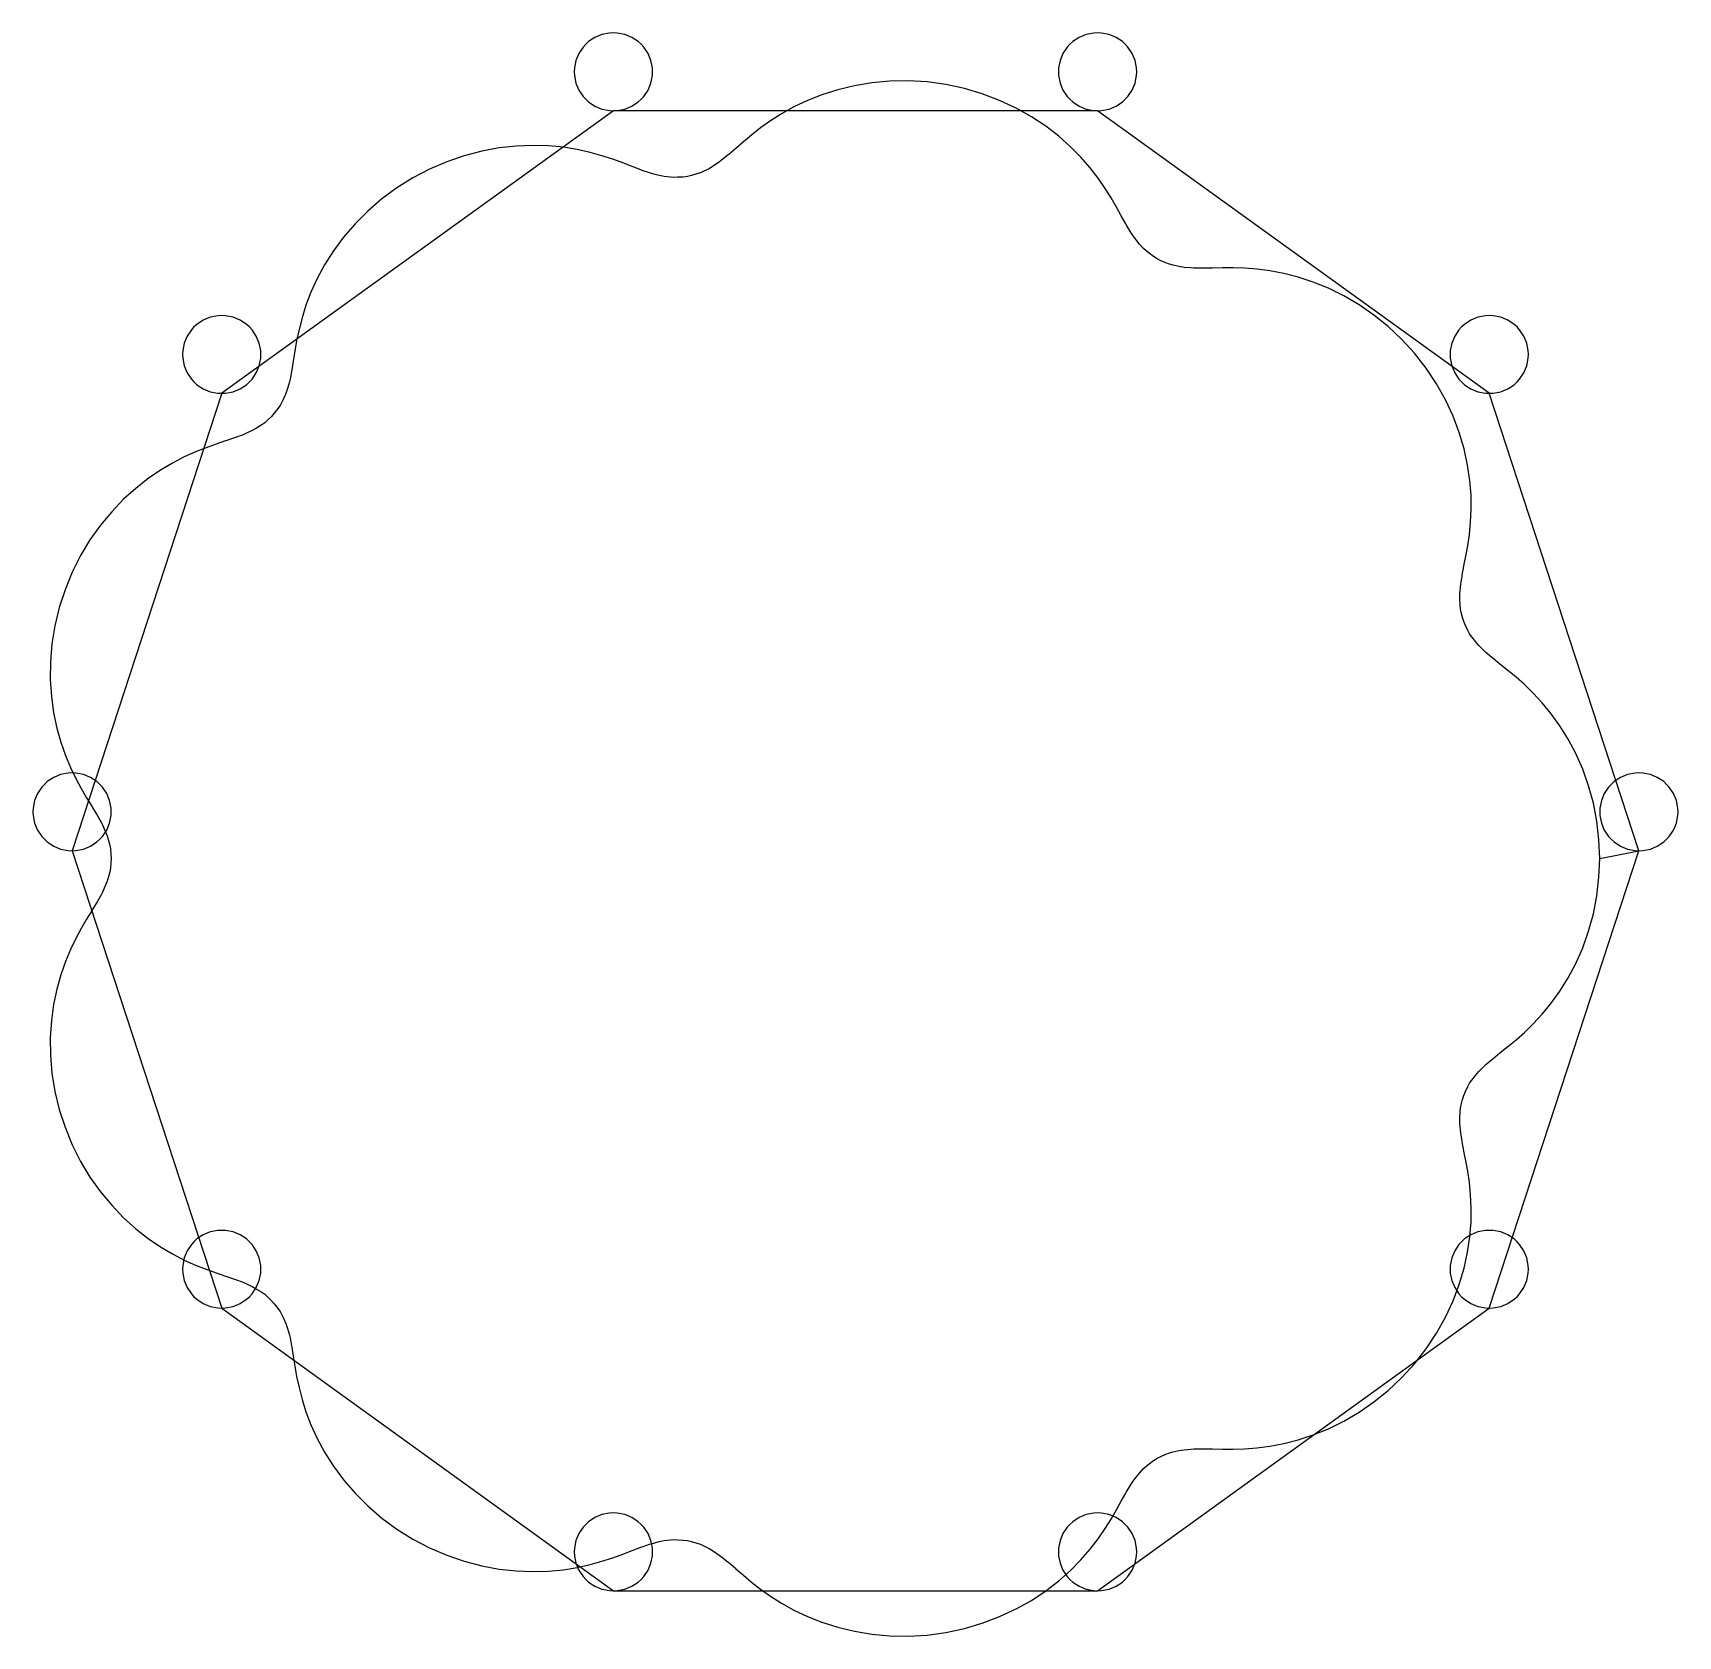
# Model space of a CAD drawing. Header units: millimetres. Extents: x 308 to 1394, y 279 to 1337.
import ezdxf

# ---------------------------------------------------------------- set-up
doc = ezdxf.new("R2010")
doc.units = ezdxf.units.MM

msp = doc.modelspace()

# ---------------------------------------------------------------- linework, layer by layer
for p, q in [((683.8, 1335.6), (679.2, 1333.7)), ((688.8, 1336.6), (683.8, 1335.6)), ((691.3, 1336.7), (688.8, 1336.6)), ((693.9, 1336.6), (691.3, 1336.7)), ((698.9, 1335.6), (693.9, 1336.6)), ((703.5, 1333.7), (698.9, 1335.6)), ((1003.1, 1335.6), (998.5, 1333.7)), ((1008.1, 1336.6), (1003.1, 1335.6)), ((1010.7, 1336.7), (1008.1, 1336.6)), ((1013.2, 1336.6), (1010.7, 1336.7)), ((1018.2, 1335.6), (1013.2, 1336.6)), ((1022.8, 1333.7), (1018.2, 1335.6)), ((671.3, 1327.3), (668.5, 1323.1)), ((673.1, 1329.2), (671.3, 1327.3)), ((674.9, 1330.9), (673.1, 1329.2)), ((679.2, 1333.7), (674.9, 1330.9)), ((707.7, 1330.9), (703.5, 1333.7)), ((709.6, 1329.2), (707.7, 1330.9)), ((711.4, 1327.3), (709.6, 1329.2)), ((714.2, 1323.1), (711.4, 1327.3)), ((990.6, 1327.3), (987.8, 1323.1)), ((992.4, 1329.2), (990.6, 1327.3)), ((994.3, 1330.9), (992.4, 1329.2)), ((998.5, 1333.7), (994.3, 1330.9)), ((1027.1, 1330.9), (1022.8, 1333.7)), ((1028.9, 1329.2), (1027.1, 1330.9)), ((1030.7, 1327.3), (1028.9, 1329.2)), ((1033.5, 1323.1), (1030.7, 1327.3)), ((665.6, 1313.6), (665.5, 1311)), ((666.6, 1318.5), (665.6, 1313.6)), ((668.5, 1323.1), (666.6, 1318.5)), ((716.1, 1318.5), (714.2, 1323.1)), ((717.1, 1313.6), (716.1, 1318.5)), ((717.2, 1311), (717.1, 1313.6)), ((984.9, 1313.6), (984.8, 1311)), ((985.9, 1318.5), (984.9, 1313.6)), ((987.8, 1323.1), (985.9, 1318.5)), ((1035.4, 1318.5), (1033.5, 1323.1)), ((1036.4, 1313.6), (1035.4, 1318.5)), ((1036.5, 1311), (1036.4, 1313.6)), ((665.5, 1311), (665.6, 1308.5)), ((665.6, 1308.5), (666.6, 1303.5)), ((666.6, 1303.5), (668.5, 1298.9)), ((714.2, 1298.9), (716.1, 1303.5)), ((716.1, 1303.5), (717.1, 1308.5)), ((717.1, 1308.5), (717.2, 1311)), ((861.8, 1303.7), (850.3, 1301.8)), ((873.7, 1304.8), (861.8, 1303.7)), ((885.9, 1305), (873.7, 1304.8)), ((898.3, 1304.3), (885.9, 1305)), ((910.6, 1302.6), (898.3, 1304.3)), ((922.8, 1300), (910.6, 1302.6)), ((984.8, 1311), (984.9, 1308.5)), ((984.9, 1308.5), (985.9, 1303.5)), ((985.9, 1303.5), (987.8, 1298.9)), ((1033.5, 1298.9), (1035.4, 1303.5)), ((1035.4, 1303.5), (1036.4, 1308.5)), ((1036.4, 1308.5), (1036.5, 1311)), ((668.5, 1298.9), (671.3, 1294.7)), ((671.3, 1294.7), (673.1, 1292.9)), ((673.1, 1292.9), (674.9, 1291.1)), ((707.7, 1291.1), (709.6, 1292.9)), ((709.6, 1292.9), (711.4, 1294.7)), ((711.4, 1294.7), (714.2, 1298.9)), ((819.3, 1292), (810.4, 1287.8)), ((828.9, 1295.9), (819.3, 1292)), ((839.3, 1299.2), (828.9, 1295.9)), ((850.3, 1301.8), (839.3, 1299.2)), ((934.6, 1296.5), (922.8, 1300)), ((946, 1292.1), (934.6, 1296.5)), ((956.9, 1287.1), (946, 1292.1)), ((987.8, 1298.9), (990.6, 1294.7)), ((990.6, 1294.7), (992.4, 1292.9)), ((992.4, 1292.9), (994.3, 1291.1)), ((1027.1, 1291.1), (1028.9, 1292.9)), ((1028.9, 1292.9), (1030.7, 1294.7)), ((1030.7, 1294.7), (1033.5, 1298.9)), ((691.3, 1285.3), (433, 1098.9)), ((674.9, 1291.1), (679.2, 1288.3)), ((679.2, 1288.3), (683.8, 1286.4)), ((683.8, 1286.4), (688.8, 1285.4)), ((688.8, 1285.4), (691.3, 1285.3)), ((691.3, 1285.3), (693.9, 1285.4)), ((1010.7, 1285.3), (691.3, 1285.3)), ((693.9, 1285.4), (698.9, 1286.4)), ((698.9, 1286.4), (703.5, 1288.3)), ((703.5, 1288.3), (707.7, 1291.1)), ((802.3, 1283.3), (794.9, 1278.6)), ((810.4, 1287.8), (802.3, 1283.3)), ((967, 1281.4), (956.9, 1287.1)), ((976.5, 1275.1), (967, 1281.4)), ((994.3, 1291.1), (998.5, 1288.3)), ((998.5, 1288.3), (1003.1, 1286.4)), ((1003.1, 1286.4), (1008.1, 1285.4)), ((1008.1, 1285.4), (1010.7, 1285.3)), ((1010.7, 1285.3), (1013.2, 1285.4)), ((1269, 1098.9), (1010.7, 1285.3)), ((1013.2, 1285.4), (1018.2, 1286.4)), ((1018.2, 1286.4), (1022.8, 1288.3)), ((1022.8, 1288.3), (1027.1, 1291.1)), ((788.4, 1274), (782.4, 1269.3)), ((794.9, 1278.6), (788.4, 1274)), ((985.1, 1268.5), (976.5, 1275.1)), ((604.6, 1258.7), (593, 1255.6)), ((616, 1260.8), (604.6, 1258.7)), ((627.3, 1262), (616, 1260.8)), ((638.2, 1262.4), (627.3, 1262)), ((648.6, 1262.1), (638.2, 1262.4)), ((658.4, 1261.2), (648.6, 1262.1)), ((667.5, 1259.7), (658.4, 1261.2)), ((676, 1257.8), (667.5, 1259.7)), ((772, 1260.4), (767.5, 1256.5)), ((772.1, 1260.5), (772, 1260.4)), ((777.1, 1264.8), (772.1, 1260.5)), ((782.4, 1269.3), (777.1, 1264.8)), ((992.8, 1261.6), (985.1, 1268.5)), ((999.7, 1254.6), (992.8, 1261.6)), ((581.4, 1251.6), (570.1, 1246.8)), ((593, 1255.6), (581.4, 1251.6)), ((683.8, 1255.6), (676, 1257.8)), ((691, 1253.3), (683.8, 1255.6)), ((697.6, 1250.9), (691, 1253.3)), ((703.8, 1248.5), (697.6, 1250.9)), ((709.5, 1246.3), (703.8, 1248.5)), ((703.8, 1248.5), (703.8, 1248.5)), ((757.4, 1248.9), (754.5, 1247.1)), ((761.1, 1251.5), (757.4, 1248.9)), ((762.7, 1252.7), (761.1, 1251.5)), ((766.8, 1255.9), (762.7, 1252.7)), ((767.5, 1256.5), (766.8, 1255.9)), ((1005.8, 1247.6), (999.7, 1254.6)), ((559.1, 1241), (548.6, 1234.4)), ((570.1, 1246.8), (559.1, 1241)), ((710.3, 1246), (709.5, 1246.3)), ((715.2, 1244.3), (710.3, 1246)), ((717.1, 1243.8), (715.2, 1244.3)), ((721.5, 1242.6), (717.1, 1243.8)), ((724.9, 1242), (721.5, 1242.6)), ((728.9, 1241.5), (724.9, 1242)), ((731.3, 1241.3), (728.9, 1241.5)), ((733.7, 1241.4), (731.3, 1241.3)), ((737.4, 1241.6), (733.7, 1241.4)), ((740.2, 1241.9), (737.4, 1241.6)), ((742.9, 1242.6), (740.2, 1241.9)), ((746.4, 1243.6), (742.9, 1242.6)), ((748.7, 1244.3), (746.4, 1243.6)), ((750.9, 1245.4), (748.7, 1244.3)), ((754.5, 1247.1), (750.9, 1245.4)), ((1011.1, 1240.8), (1005.8, 1247.6)), ((1015.6, 1234.1), (1011.1, 1240.8)), ((538.6, 1227.1), (529.4, 1219.1)), ((548.6, 1234.4), (538.6, 1227.1)), ((1019.6, 1227.8), (1015.6, 1234.1)), ((1023.1, 1221.7), (1019.6, 1227.8)), ((529.4, 1219.1), (521, 1210.7)), ((1026.3, 1215.9), (1023.1, 1221.7)), ((1029.3, 1210.6), (1026.3, 1215.9)), ((1026.3, 1215.9), (1026.3, 1215.9)), ((521, 1210.7), (513.4, 1201.9)), ((1029.7, 1209.9), (1029.3, 1210.6)), ((1032.4, 1205.4), (1029.7, 1209.9)), ((1033.5, 1203.7), (1032.4, 1205.4)), ((513.4, 1201.9), (506.7, 1192.8)), ((1036.1, 1200.1), (1033.5, 1203.7)), ((1038.3, 1197.4), (1036.1, 1200.1)), ((1041, 1194.5), (1038.3, 1197.4)), ((1042.7, 1192.8), (1041, 1194.5)), ((500.9, 1183.7), (495.9, 1174.6)), ((506.7, 1192.8), (500.9, 1183.7)), ((1044.6, 1191.3), (1042.7, 1192.8)), ((1047.6, 1189.2), (1044.6, 1191.3)), ((1049.9, 1187.7), (1047.6, 1189.2)), ((1052.4, 1186.4), (1049.9, 1187.7)), ((1055.7, 1184.9), (1052.4, 1186.4)), ((1058, 1184.1), (1055.7, 1184.9)), ((1060.4, 1183.4), (1058, 1184.1)), ((1064.2, 1182.5), (1060.4, 1183.4)), ((495.9, 1174.6), (491.9, 1165.7)), ((1067.7, 1182), (1064.2, 1182.5)), ((1072.2, 1181.6), (1067.7, 1182)), ((1074.2, 1181.5), (1072.2, 1181.6)), ((1079.4, 1181.4), (1074.2, 1181.5)), ((1080.3, 1181.4), (1079.4, 1181.4)), ((1086.3, 1181.5), (1080.3, 1181.4)), ((1086.4, 1181.5), (1086.3, 1181.5)), ((1093, 1181.6), (1086.4, 1181.5)), ((1100, 1181.6), (1093, 1181.6)), ((1107.6, 1181.4), (1100, 1181.6)), ((1115.6, 1180.8), (1107.6, 1181.4)), ((1124.3, 1179.7), (1115.6, 1180.8)), ((1133.4, 1178), (1124.3, 1179.7)), ((1142.9, 1175.5), (1133.4, 1178)), ((1152.8, 1172.3), (1142.9, 1175.5)), ((1162.9, 1168.2), (1152.8, 1172.3)), ((491.9, 1165.7), (488.6, 1157)), ((1173, 1163.2), (1162.9, 1168.2)), ((1183.1, 1157.3), (1173, 1163.2)), ((430.4, 1150.1), (425.5, 1149.1)), ((433, 1150.2), (430.4, 1150.1)), ((435.6, 1150.1), (433, 1150.2)), ((440.5, 1149.1), (435.6, 1150.1)), ((488.6, 1157), (486, 1148.8)), ((1192.9, 1150.5), (1183.1, 1157.3)), ((1202.4, 1142.9), (1192.9, 1150.5)), ((1266.4, 1150.1), (1261.5, 1149.1)), ((1269, 1150.2), (1266.4, 1150.1)), ((1271.6, 1150.1), (1269, 1150.2)), ((1276.5, 1149.1), (1271.6, 1150.1)), ((413, 1140.8), (410.2, 1136.6)), ((414.7, 1142.7), (413, 1140.8)), ((416.6, 1144.4), (414.7, 1142.7)), ((420.8, 1147.2), (416.6, 1144.4)), ((425.5, 1149.1), (420.8, 1147.2)), ((445.2, 1147.2), (440.5, 1149.1)), ((449.4, 1144.4), (445.2, 1147.2)), ((451.3, 1142.7), (449.4, 1144.4)), ((453, 1140.8), (451.3, 1142.7)), ((455.8, 1136.6), (453, 1140.8)), ((484, 1141), (482.4, 1133.7)), ((486, 1148.8), (484, 1141)), ((1211.4, 1134.4), (1202.4, 1142.9)), ((1249, 1140.8), (1246.2, 1136.6)), ((1250.7, 1142.7), (1249, 1140.8)), ((1252.6, 1144.4), (1250.7, 1142.7)), ((1256.8, 1147.2), (1252.6, 1144.4)), ((1261.5, 1149.1), (1256.8, 1147.2)), ((1281.2, 1147.2), (1276.5, 1149.1)), ((1285.4, 1144.4), (1281.2, 1147.2)), ((1287.3, 1142.7), (1285.4, 1144.4)), ((1289, 1140.8), (1287.3, 1142.7)), ((1291.8, 1136.6), (1289, 1140.8)), ((408.3, 1132), (407.3, 1127.1)), ((410.2, 1136.6), (408.3, 1132)), ((457.8, 1132), (455.8, 1136.6)), ((458.8, 1127.1), (457.8, 1132)), ((482.4, 1133.7), (481.2, 1126.8)), ((1219.7, 1125.3), (1211.4, 1134.4)), ((1244.2, 1132), (1243.2, 1127.1)), ((1246.2, 1136.6), (1244.2, 1132)), ((1293.7, 1132), (1291.8, 1136.6)), ((1294.7, 1127.1), (1293.7, 1132)), ((407.3, 1127.1), (407.2, 1124.5)), ((407.2, 1124.5), (407.3, 1122)), ((407.3, 1122), (408.3, 1117.1)), ((457.8, 1117.1), (458.8, 1122)), ((458.8, 1124.5), (458.8, 1127.1)), ((458.8, 1122), (458.8, 1124.5)), ((480.2, 1120.2), (479.2, 1114.3)), ((481.2, 1126.8), (480.2, 1120.3)), ((480.2, 1120.3), (480.2, 1120.2)), ((1227.4, 1115.5), (1219.7, 1125.3)), ((1243.2, 1127.1), (1243.2, 1124.5)), ((1243.2, 1124.5), (1243.2, 1122)), ((1243.2, 1122), (1244.2, 1117.1)), ((1293.7, 1117.1), (1294.7, 1122)), ((1294.8, 1124.5), (1294.7, 1127.1)), ((1294.7, 1122), (1294.8, 1124.5)), ((408.3, 1117.1), (410.2, 1112.4)), ((410.2, 1112.4), (413, 1108.2)), ((413, 1108.2), (414.7, 1106.4)), ((451.3, 1106.4), (453, 1108.2)), ((453, 1108.2), (455.8, 1112.4)), ((455.8, 1112.4), (457.8, 1117.1)), ((478.1, 1108.3), (477.7, 1106.4)), ((479.1, 1113.4), (478.1, 1108.3)), ((479.2, 1114.3), (479.1, 1113.4)), ((1234.2, 1105.2), (1227.4, 1115.5)), ((1244.2, 1117.1), (1246.2, 1112.4)), ((1246.2, 1112.4), (1249, 1108.2)), ((1249, 1108.2), (1250.7, 1106.4)), ((1287.3, 1106.4), (1289, 1108.2)), ((1289, 1108.2), (1291.8, 1112.4)), ((1291.8, 1112.4), (1293.7, 1117.1)), ((433, 1098.9), (334.3, 797.1)), ((414.7, 1106.4), (416.6, 1104.6)), ((416.6, 1104.6), (420.8, 1101.9)), ((420.8, 1101.9), (425.5, 1099.9)), ((425.5, 1099.9), (430.4, 1098.9)), ((430.4, 1098.9), (433, 1098.9)), ((433, 1098.9), (435.6, 1098.9)), ((435.6, 1098.9), (440.5, 1099.9)), ((440.5, 1099.9), (445.2, 1101.9)), ((445.2, 1101.9), (449.4, 1104.6)), ((449.4, 1104.6), (451.3, 1106.4)), ((475.3, 1098.8), (473.8, 1095.2)), ((476.5, 1102), (475.3, 1098.8)), ((477.7, 1106.4), (476.5, 1102)), ((1240.1, 1094.6), (1234.2, 1105.2)), ((1250.7, 1106.4), (1252.6, 1104.6)), ((1252.6, 1104.6), (1256.8, 1101.9)), ((1256.8, 1101.9), (1261.5, 1099.9)), ((1261.5, 1099.9), (1266.4, 1098.9)), ((1266.4, 1098.9), (1269, 1098.9)), ((1367.7, 797.1), (1269, 1098.9)), ((1269, 1098.9), (1271.6, 1098.9)), ((1271.6, 1098.9), (1276.5, 1099.9)), ((1276.5, 1099.9), (1281.2, 1101.9)), ((1281.2, 1101.9), (1285.4, 1104.6)), ((1285.4, 1104.6), (1287.3, 1106.4)), ((467.7, 1085.7), (465.9, 1083.7)), ((469.4, 1087.9), (467.7, 1085.7)), ((471.5, 1090.9), (469.4, 1087.9)), ((472.7, 1093), (471.5, 1090.9)), ((473.8, 1095.2), (472.7, 1093)), ((1245.1, 1083.8), (1240.1, 1094.6)), ((453, 1074.3), (448.9, 1072.4)), ((456, 1076), (453, 1074.3)), ((459.4, 1078.1), (456, 1076)), ((461.4, 1079.5), (459.4, 1078.1)), ((463.2, 1081.1), (461.4, 1079.5)), ((465.9, 1083.7), (463.2, 1081.1)), ((1249.2, 1073), (1245.1, 1083.8)), ((429.3, 1065.4), (422.7, 1063)), ((435.6, 1067.5), (429.3, 1065.4)), ((435.7, 1067.5), (435.6, 1067.5)), ((441.4, 1069.5), (435.7, 1067.5)), ((442.2, 1069.7), (441.4, 1069.5)), ((447.1, 1071.6), (442.2, 1069.7)), ((448.9, 1072.4), (447.1, 1071.6)), ((1252.4, 1062.2), (1249.2, 1073)), ((400.6, 1052.9), (392.6, 1048.2)), ((408.3, 1056.9), (400.6, 1052.9)), ((415.7, 1060.2), (408.3, 1056.9)), ((422.7, 1063), (415.7, 1060.2)), ((1254.7, 1051.6), (1252.4, 1062.2)), ((384.5, 1042.6), (376.3, 1036.2)), ((392.6, 1048.2), (384.5, 1042.6)), ((1256.2, 1041.4), (1254.7, 1051.6)), ((376.3, 1036.2), (368.3, 1029)), ((1257, 1031.6), (1256.2, 1041.4)), ((1257.1, 1022.4), (1257, 1031.6)), ((360.5, 1020.8), (353.1, 1011.9)), ((368.3, 1029), (360.5, 1020.8)), ((1256.7, 1013.8), (1257.1, 1022.4)), ((353.1, 1011.9), (346.1, 1002.2)), ((1255.9, 1005.7), (1256.7, 1013.8)), ((346.1, 1002.2), (339.9, 991.8)), ((1253.6, 991.5), (1254.8, 998.3)), ((1254.8, 998.3), (1255.9, 1005.7)), ((339.9, 991.8), (334.4, 980.8)), ((1252.3, 985), (1253.6, 991.5)), ((334.4, 980.8), (329.7, 969.3)), ((1250.2, 973.1), (1251, 978.2)), ((1251, 978.2), (1251.1, 979)), ((1251.1, 979), (1252.3, 984.9)), ((1252.3, 984.9), (1252.3, 985)), ((329.7, 969.3), (325.8, 957.6)), ((1249.5, 963.2), (1249.6, 966.6)), ((1249.6, 966.6), (1249.9, 971.1)), ((1249.9, 971.1), (1250.2, 973.1)), ((325.8, 957.6), (323, 945.6)), ((1249.7, 959.2), (1249.5, 963.2)), ((1249.9, 956.8), (1249.7, 959.2)), ((1250.4, 954.4), (1249.9, 956.8)), ((323, 945.6), (321, 933.6)), ((1251.3, 950.9), (1250.4, 954.4)), ((1252.1, 948.3), (1251.3, 950.9)), ((1253.2, 945.7), (1252.1, 948.3)), ((1254.8, 942.5), (1253.2, 945.7)), ((321, 933.6), (320, 921.8)), ((1256, 940.3), (1254.8, 942.5)), ((1257.4, 938.3), (1256, 940.3)), ((1259.8, 935.2), (1257.4, 938.3)), ((1262, 932.6), (1259.8, 935.2)), ((1265.2, 929.4), (1262, 932.6)), ((1266.7, 928), (1265.2, 929.4)), ((1270.6, 924.6), (1266.7, 928)), ((1271.3, 924.1), (1270.6, 924.6)), ((1276, 920.3), (1271.3, 924.1)), ((320, 921.8), (319.9, 910.2)), ((1281.2, 916.1), (1276, 920.3)), ((1276, 920.3), (1276, 920.3)), ((1286.6, 911.6), (1281.2, 916.1)), ((1292.2, 906.7), (1286.6, 911.6)), ((319.9, 910.2), (320.7, 898.9)), ((1298, 901), (1292.2, 906.7)), ((1303.9, 894.7), (1298, 901)), ((320.7, 898.9), (322.1, 888.2)), ((1309.8, 887.5), (1303.9, 894.7)), ((322.1, 888.2), (324.2, 878.1)), ((1315.5, 879.5), (1309.8, 887.5)), ((1321, 870.8), (1315.5, 879.5)), ((324.2, 878.1), (326.9, 868.7)), ((326.9, 868.7), (329.9, 860)), ((1326, 861.2), (1321, 870.8)), ((329.9, 860), (333.3, 852)), ((1330.6, 850.9), (1326, 861.2)), ((326.8, 847.4), (322.2, 845.5)), ((331.8, 848.4), (326.8, 847.4)), ((334.3, 848.5), (331.8, 848.4)), ((333.3, 852), (336.8, 844.7)), ((336.9, 848.4), (334.3, 848.5)), ((341.9, 847.4), (336.9, 848.4)), ((346.5, 845.5), (341.9, 847.4)), ((1334.5, 840), (1330.6, 850.9)), ((1360.1, 847.4), (1355.5, 845.5)), ((1360.1, 847.4), (1355.5, 845.5)), ((1365.1, 848.4), (1360.1, 847.4)), ((1365.1, 848.4), (1360.1, 847.4)), ((1367.7, 848.5), (1365.1, 848.4)), ((1367.7, 848.5), (1365.1, 848.4)), ((1370.2, 848.4), (1367.7, 848.5)), ((1370.2, 848.4), (1367.7, 848.5)), ((1375.2, 847.4), (1370.2, 848.4)), ((1375.2, 847.4), (1370.2, 848.4)), ((1379.8, 845.5), (1375.2, 847.4)), ((1379.8, 845.5), (1375.2, 847.4)), ((314.3, 839.1), (311.5, 834.9)), ((316.1, 840.9), (314.3, 839.1)), ((317.9, 842.7), (316.1, 840.9)), ((322.2, 845.5), (317.9, 842.7)), ((336.8, 844.7), (340.3, 838.1)), ((340.3, 838.1), (343.9, 832.1)), ((350.7, 842.7), (346.5, 845.5)), ((352.6, 840.9), (350.7, 842.7)), ((354.4, 839.1), (352.6, 840.9)), ((357.2, 834.9), (354.4, 839.1)), ((1337.6, 828.5), (1334.5, 840)), ((1347.6, 839.1), (1344.8, 834.9)), ((1347.6, 839.1), (1344.8, 834.9)), ((1349.4, 840.9), (1347.6, 839.1)), ((1349.4, 840.9), (1347.6, 839.1)), ((1351.3, 842.7), (1349.4, 840.9)), ((1351.3, 842.7), (1349.4, 840.9)), ((1355.5, 845.5), (1351.3, 842.7)), ((1355.5, 845.5), (1351.3, 842.7)), ((1384.1, 842.7), (1379.8, 845.5)), ((1384.1, 842.7), (1379.8, 845.5)), ((1385.9, 840.9), (1384.1, 842.7)), ((1385.9, 840.9), (1384.1, 842.7)), ((1387.7, 839.1), (1385.9, 840.9)), ((1387.7, 839.1), (1385.9, 840.9)), ((1390.5, 834.9), (1387.7, 839.1)), ((1390.5, 834.9), (1387.7, 839.1)), ((308.6, 825.3), (308.5, 822.8)), ((309.6, 830.3), (308.6, 825.3)), ((311.5, 834.9), (309.6, 830.3)), ((343.9, 832.1), (347.3, 826.5)), ((347.3, 826.5), (347.4, 826.4)), ((347.4, 826.4), (350.5, 821.3)), ((359.1, 830.3), (357.2, 834.9)), ((360.1, 825.3), (359.1, 830.3)), ((360.2, 822.8), (360.1, 825.3)), ((1339.9, 816.6), (1337.6, 828.5)), ((1341.9, 825.3), (1341.8, 822.8)), ((1341.9, 825.3), (1341.8, 822.8)), ((1342.9, 830.3), (1341.9, 825.3)), ((1342.9, 830.3), (1341.9, 825.3)), ((1344.8, 834.9), (1342.9, 830.3)), ((1344.8, 834.9), (1342.9, 830.3)), ((1392.4, 830.3), (1390.5, 834.9)), ((1392.4, 830.3), (1390.5, 834.9)), ((1393.4, 825.3), (1392.4, 830.3)), ((1393.4, 825.3), (1392.4, 830.3)), ((1393.5, 822.8), (1393.4, 825.3)), ((1393.5, 822.8), (1393.4, 825.3)), ((308.5, 822.8), (308.6, 820.3)), ((308.6, 820.3), (309.6, 815.3)), ((309.6, 815.3), (311.5, 810.7)), ((350.5, 821.3), (350.9, 820.5)), ((350.9, 820.5), (353.5, 816)), ((353.5, 816), (354.4, 814.2)), ((354.4, 814.2), (356.2, 810.1)), ((357.2, 810.7), (359.1, 815.3)), ((359.1, 815.3), (360.1, 820.3)), ((360.1, 820.3), (360.2, 822.8)), ((1341.3, 804.4), (1339.9, 816.6)), ((1341.8, 822.8), (1341.9, 820.3)), ((1341.8, 822.8), (1341.9, 820.3)), ((1341.9, 820.3), (1342.9, 815.3)), ((1341.9, 820.3), (1342.9, 815.3)), ((1342.9, 815.3), (1344.8, 810.7)), ((1342.9, 815.3), (1344.8, 810.7)), ((1390.5, 810.7), (1392.4, 815.3)), ((1390.5, 810.7), (1392.4, 815.3)), ((1392.4, 815.3), (1393.4, 820.3)), ((1392.4, 815.3), (1393.4, 820.3)), ((1393.4, 820.3), (1393.5, 822.8)), ((1393.4, 820.3), (1393.5, 822.8)), ((311.5, 810.7), (314.3, 806.5)), ((314.3, 806.5), (316.1, 804.7)), ((316.1, 804.7), (317.9, 802.9)), ((317.9, 802.9), (322.2, 800.1)), ((346.5, 800.1), (350.7, 802.9)), ((350.7, 802.9), (352.6, 804.7)), ((352.6, 804.7), (354.4, 806.5)), ((354.4, 806.5), (357.2, 810.7)), ((356.2, 810.1), (357.5, 806.9)), ((357.5, 806.9), (358.6, 803.1)), ((358.6, 803.1), (359.2, 800.8)), ((1341.8, 792), (1341.3, 804.4)), ((1344.8, 810.7), (1347.6, 806.5)), ((1344.8, 810.7), (1347.6, 806.5)), ((1347.6, 806.5), (1349.4, 804.7)), ((1347.6, 806.5), (1349.4, 804.7)), ((1349.4, 804.7), (1351.3, 802.9)), ((1349.4, 804.7), (1351.3, 802.9)), ((1351.3, 802.9), (1355.5, 800.1)), ((1351.3, 802.9), (1355.5, 800.1)), ((1379.8, 800.1), (1384.1, 802.9)), ((1379.8, 800.1), (1384.1, 802.9)), ((1384.1, 802.9), (1385.9, 804.7)), ((1384.1, 802.9), (1385.9, 804.7)), ((1385.9, 804.7), (1387.7, 806.5)), ((1385.9, 804.7), (1387.7, 806.5)), ((1387.7, 806.5), (1390.5, 810.7)), ((1387.7, 806.5), (1390.5, 810.7)), ((322.2, 800.1), (326.8, 798.2)), ((326.8, 798.2), (331.8, 797.2)), ((331.8, 797.2), (334.3, 797.1)), ((334.3, 797.1), (336.9, 797.2)), ((334.3, 797.1), (433, 495.4)), ((336.9, 797.2), (341.9, 798.2)), ((341.9, 798.2), (346.5, 800.1)), ((359.2, 800.8), (359.6, 798.4)), ((359.6, 798.4), (360, 794.8)), ((360, 794.8), (360.2, 792)), ((1269, 495.4), (1367.7, 797.1)), ((1341.8, 792), (1367.7, 797.1)), ((1355.5, 800.1), (1360.1, 798.2)), ((1355.5, 800.1), (1360.1, 798.2)), ((1360.1, 798.2), (1365.1, 797.2)), ((1360.1, 798.2), (1365.1, 797.2)), ((1365.1, 797.2), (1367.7, 797.1)), ((1365.1, 797.2), (1367.7, 797.1)), ((1367.7, 797.1), (1370.2, 797.2)), ((1367.7, 797.1), (1370.2, 797.2)), ((1370.2, 797.2), (1375.2, 798.2)), ((1370.2, 797.2), (1375.2, 798.2)), ((1375.2, 798.2), (1379.8, 800.1)), ((1375.2, 798.2), (1379.8, 800.1)), ((359.2, 783.2), (358.6, 780.9)), ((359.6, 785.6), (359.2, 783.2)), ((360, 789.2), (359.6, 785.6)), ((360.2, 792), (360, 789.2)), ((1341.3, 779.6), (1341.8, 792)), ((1341.8, 792), (1341.8, 792)), ((356.2, 773.9), (354.4, 769.8)), ((357.5, 777.1), (356.2, 773.9)), ((358.6, 780.9), (357.5, 777.1)), ((1339.9, 767.4), (1341.3, 779.6)), ((350.5, 762.7), (347.4, 757.6)), ((350.9, 763.5), (350.5, 762.7)), ((353.5, 768), (350.9, 763.5)), ((354.4, 769.8), (353.5, 768)), ((1337.6, 755.5), (1339.9, 767.4)), ((343.9, 751.9), (340.3, 745.9)), ((347.3, 757.5), (343.9, 751.9)), ((347.4, 757.6), (347.3, 757.5)), ((1334.5, 744), (1337.6, 755.5)), ((336.8, 739.3), (333.3, 732)), ((340.3, 745.9), (336.8, 739.3)), ((1330.6, 733.1), (1334.5, 744)), ((333.3, 732), (329.9, 724)), ((1326, 722.8), (1330.6, 733.1)), ((329.9, 724), (326.9, 715.3)), ((1321, 713.2), (1326, 722.8)), ((324.2, 705.9), (322.1, 695.8)), ((326.9, 715.3), (324.2, 705.9)), ((1315.5, 704.5), (1321, 713.2)), ((322.1, 695.8), (320.7, 685.1)), ((1303.9, 689.3), (1309.8, 696.5)), ((1309.8, 696.5), (1315.5, 704.5)), ((320.7, 685.1), (319.9, 673.8)), ((1298, 683), (1303.9, 689.3)), ((319.9, 673.8), (320, 662.2)), ((1286.6, 672.4), (1292.2, 677.3)), ((1292.2, 677.3), (1298, 683)), ((320, 662.2), (321, 650.4)), ((1271.3, 659.9), (1276, 663.7)), ((1276, 663.7), (1281.2, 667.9)), ((1276, 663.7), (1276, 663.7)), ((1281.2, 667.9), (1286.6, 672.4)), ((1259.8, 648.8), (1262, 651.4)), ((1262, 651.4), (1265.2, 654.6)), ((1265.2, 654.6), (1266.7, 656)), ((1266.7, 656), (1270.6, 659.4)), ((1270.6, 659.4), (1271.3, 659.9)), ((321, 650.4), (323, 638.4)), ((1253.2, 638.3), (1254.8, 641.5)), ((1254.8, 641.5), (1256, 643.7)), ((1256, 643.7), (1257.4, 645.7)), ((1257.4, 645.7), (1259.8, 648.8)), ((323, 638.4), (325.8, 626.4)), ((1249.9, 627.2), (1250.4, 629.6)), ((1250.4, 629.6), (1251.3, 633.1)), ((1251.3, 633.1), (1252.1, 635.7)), ((1252.1, 635.7), (1253.2, 638.3)), ((325.8, 626.4), (329.7, 614.7)), ((1249.5, 620.8), (1249.7, 624.8)), ((1249.6, 617.4), (1249.5, 620.8)), ((1249.7, 624.8), (1249.9, 627.2)), ((329.7, 614.7), (334.4, 603.2)), ((1249.9, 612.9), (1249.6, 617.4)), ((1250.2, 610.9), (1249.9, 612.9)), ((1251, 605.8), (1250.2, 610.9)), ((334.4, 603.2), (339.9, 592.2)), ((1251.1, 605), (1251, 605.8)), ((1252.3, 599.1), (1251.1, 605)), ((1252.3, 599), (1252.3, 599.1)), ((1253.6, 592.5), (1252.3, 599)), ((339.9, 592.2), (346.1, 581.8)), ((1254.8, 585.7), (1253.6, 592.5)), ((346.1, 581.8), (353.1, 572.1)), ((1255.9, 578.3), (1254.8, 585.7)), ((1256.7, 570.2), (1255.9, 578.3)), ((353.1, 572.1), (360.5, 563.2)), ((1257.1, 561.6), (1256.7, 570.2)), ((360.5, 563.2), (368.3, 555)), ((368.3, 555), (376.3, 547.8)), ((1257, 552.4), (1257.1, 561.6)), ((376.3, 547.8), (384.5, 541.4)), ((420.8, 543.7), (416.6, 541)), ((425.5, 545.7), (420.8, 543.7)), ((430.4, 546.7), (425.5, 545.7)), ((433, 546.7), (430.4, 546.7)), ((435.6, 546.7), (433, 546.7)), ((440.5, 545.7), (435.6, 546.7)), ((445.2, 543.7), (440.5, 545.7)), ((449.4, 541), (445.2, 543.7)), ((1256.8, 543.7), (1252.6, 541)), ((1254.7, 532.4), (1256.2, 542.6)), ((1256.2, 542.6), (1257, 552.4)), ((1261.5, 545.7), (1256.8, 543.7)), ((1266.4, 546.7), (1261.5, 545.7)), ((1269, 546.7), (1266.4, 546.7)), ((1271.6, 546.7), (1269, 546.7)), ((1276.5, 545.7), (1271.6, 546.7)), ((1281.2, 543.7), (1276.5, 545.7)), ((1285.4, 541), (1281.2, 543.7)), ((384.5, 541.4), (392.6, 535.8)), ((392.6, 535.8), (400.6, 531.1)), ((410.2, 533.2), (408.3, 528.5)), ((413, 537.4), (410.2, 533.2)), ((414.7, 539.2), (413, 537.4)), ((416.6, 541), (414.7, 539.2)), ((451.3, 539.2), (449.4, 541)), ((453, 537.4), (451.3, 539.2)), ((455.8, 533.2), (453, 537.4)), ((457.8, 528.5), (455.8, 533.2)), ((1246.2, 533.2), (1244.2, 528.5)), ((1249, 537.4), (1246.2, 533.2)), ((1250.7, 539.2), (1249, 537.4)), ((1252.6, 541), (1250.7, 539.2)), ((1252.4, 521.8), (1254.7, 532.4)), ((1287.3, 539.2), (1285.4, 541)), ((1289, 537.4), (1287.3, 539.2)), ((1291.8, 533.2), (1289, 537.4)), ((1293.7, 528.5), (1291.8, 533.2)), ((400.6, 531.1), (408.3, 527.1)), ((407.3, 523.6), (407.2, 521.1)), ((407.2, 521.1), (407.3, 518.5)), ((408.3, 528.5), (407.3, 523.6)), ((408.3, 527.1), (415.7, 523.8)), ((415.7, 523.8), (422.7, 521)), ((422.7, 521), (429.3, 518.6)), ((458.8, 523.6), (457.8, 528.5)), ((458.8, 521.1), (458.8, 523.6)), ((458.8, 518.5), (458.8, 521.1)), ((1244.2, 528.5), (1243.2, 523.6)), ((1243.2, 523.6), (1243.2, 521.1)), ((1243.2, 521.1), (1243.2, 518.5)), ((1249.2, 511), (1252.4, 521.8)), ((1294.7, 523.6), (1293.7, 528.5)), ((1294.8, 521.1), (1294.7, 523.6)), ((1294.7, 518.5), (1294.8, 521.1)), ((407.3, 518.5), (408.3, 513.6)), ((408.3, 513.6), (410.2, 509)), ((429.3, 518.6), (435.6, 516.5)), ((435.6, 516.5), (435.7, 516.5)), ((435.7, 516.5), (441.4, 514.5)), ((441.4, 514.5), (442.2, 514.3)), ((442.2, 514.3), (447.1, 512.4)), ((447.1, 512.4), (448.9, 511.6)), ((448.9, 511.6), (453, 509.7)), ((455.8, 509), (457.8, 513.6)), ((457.8, 513.6), (458.8, 518.5)), ((1243.2, 518.5), (1244.2, 513.6)), ((1244.2, 513.6), (1246.2, 509)), ((1245.1, 500.2), (1249.2, 511)), ((1291.8, 509), (1293.7, 513.6)), ((1293.7, 513.6), (1294.7, 518.5)), ((410.2, 509), (413, 504.8)), ((413, 504.8), (414.7, 502.9)), ((414.7, 502.9), (416.6, 501.2)), ((416.6, 501.2), (420.8, 498.4)), ((445.2, 498.4), (449.4, 501.2)), ((449.4, 501.2), (451.3, 502.9)), ((451.3, 502.9), (453, 504.8)), ((453, 509.7), (456, 508)), ((453, 504.8), (455.8, 509)), ((456, 508), (459.4, 505.9)), ((459.4, 505.9), (461.4, 504.5)), ((461.4, 504.5), (463.2, 502.9)), ((463.2, 502.9), (465.9, 500.3)), ((465.9, 500.3), (467.7, 498.3)), ((1240.1, 489.4), (1245.1, 500.2)), ((1246.2, 509), (1249, 504.8)), ((1249, 504.8), (1250.7, 502.9)), ((1250.7, 502.9), (1252.6, 501.2)), ((1252.6, 501.2), (1256.8, 498.4)), ((1281.2, 498.4), (1285.4, 501.2)), ((1285.4, 501.2), (1287.3, 502.9)), ((1287.3, 502.9), (1289, 504.8)), ((1289, 504.8), (1291.8, 509)), ((420.8, 498.4), (425.5, 496.5)), ((425.5, 496.5), (430.4, 495.5)), ((430.4, 495.5), (433, 495.4)), ((433, 495.4), (435.6, 495.5)), ((433, 495.4), (691.3, 308.9)), ((435.6, 495.5), (440.5, 496.5)), ((440.5, 496.5), (445.2, 498.4)), ((467.7, 498.3), (469.4, 496.1)), ((469.4, 496.1), (471.5, 493.1)), ((471.5, 493.1), (472.7, 491)), ((472.7, 491), (473.8, 488.8)), ((473.8, 488.8), (475.3, 485.2)), ((1010.7, 308.9), (1269, 495.4)), ((1234.2, 478.8), (1240.1, 489.4)), ((1256.8, 498.4), (1261.5, 496.5)), ((1261.5, 496.5), (1266.4, 495.5)), ((1266.4, 495.5), (1269, 495.4)), ((1269, 495.4), (1271.6, 495.5)), ((1271.6, 495.5), (1276.5, 496.5)), ((1276.5, 496.5), (1281.2, 498.4)), ((475.3, 485.2), (476.5, 482)), ((476.5, 482), (477.7, 477.6)), ((477.7, 477.6), (478.1, 475.7)), ((1227.4, 468.5), (1234.2, 478.8)), ((478.1, 475.7), (479.1, 470.6)), ((479.1, 470.6), (479.2, 469.7)), ((479.2, 469.7), (480.2, 463.8)), ((1219.7, 458.7), (1227.4, 468.5)), ((480.2, 463.8), (480.2, 463.7)), ((480.2, 463.7), (481.2, 457.2)), ((481.2, 457.2), (482.4, 450.3)), ((1211.4, 449.6), (1219.7, 458.7)), ((482.4, 450.3), (484, 443)), ((1202.4, 441.1), (1211.4, 449.6)), ((484, 443), (486, 435.2)), ((486, 435.2), (488.6, 427)), ((1192.9, 433.5), (1202.4, 441.1)), ((488.6, 427), (491.9, 418.3)), ((1173, 420.8), (1183.1, 426.7)), ((1183.1, 426.7), (1192.9, 433.5)), ((491.9, 418.3), (495.9, 409.4)), ((1152.8, 411.7), (1162.9, 415.8)), ((1162.9, 415.8), (1173, 420.8)), ((495.9, 409.4), (500.9, 400.3)), ((1060.4, 400.6), (1064.2, 401.5)), ((1064.2, 401.5), (1067.7, 402)), ((1067.7, 402), (1072.2, 402.4)), ((1072.2, 402.4), (1074.2, 402.5)), ((1074.2, 402.5), (1079.4, 402.6)), ((1079.4, 402.6), (1080.3, 402.6)), ((1080.3, 402.6), (1086.3, 402.5)), ((1086.3, 402.5), (1086.4, 402.5)), ((1086.4, 402.5), (1093, 402.4)), ((1093, 402.4), (1100, 402.4)), ((1100, 402.4), (1107.6, 402.6)), ((1107.6, 402.6), (1115.6, 403.2)), ((1115.6, 403.2), (1124.3, 404.3)), ((1124.3, 404.3), (1133.4, 406)), ((1133.4, 406), (1142.9, 408.5)), ((1142.9, 408.5), (1152.8, 411.7)), ((500.9, 400.3), (506.7, 391.2)), ((506.7, 391.2), (513.4, 382.1)), ((1041, 389.5), (1042.7, 391.2)), ((1042.7, 391.2), (1044.6, 392.7)), ((1044.6, 392.7), (1047.6, 394.8)), ((1047.6, 394.8), (1049.9, 396.3)), ((1049.9, 396.3), (1052.4, 397.6)), ((1052.4, 397.6), (1055.7, 399.1)), ((1055.7, 399.1), (1058, 399.9)), ((1058, 399.9), (1060.4, 400.6)), ((513.4, 382.1), (521, 373.3)), ((1032.4, 378.6), (1033.5, 380.3)), ((1033.5, 380.3), (1036.1, 383.9)), ((1036.1, 383.9), (1038.3, 386.6)), ((1038.3, 386.6), (1041, 389.5)), ((521, 373.3), (529.4, 364.9)), ((1026.3, 368.1), (1029.3, 373.4)), ((1029.3, 373.4), (1029.7, 374.1)), ((1029.7, 374.1), (1032.4, 378.6)), ((529.4, 364.9), (538.6, 356.9)), ((683.8, 359.2), (679.2, 357.3)), ((688.8, 360.2), (683.8, 359.2)), ((691.3, 360.3), (688.8, 360.2)), ((693.9, 360.2), (691.3, 360.3)), ((698.9, 359.2), (693.9, 360.2)), ((703.5, 357.3), (698.9, 359.2)), ((1003.1, 359.2), (998.5, 357.3)), ((1008.1, 360.2), (1003.1, 359.2)), ((1010.7, 360.3), (1008.1, 360.2)), ((1013.2, 360.2), (1010.7, 360.3)), ((1018.2, 359.2), (1013.2, 360.2)), ((1022.8, 357.3), (1018.2, 359.2)), ((1019.6, 356.2), (1023.1, 362.3)), ((1023.1, 362.3), (1026.3, 368.1)), ((1026.3, 368.1), (1026.3, 368.1)), ((538.6, 356.9), (548.6, 349.6)), ((548.6, 349.6), (559.1, 343)), ((671.3, 350.9), (668.5, 346.7)), ((673.1, 352.7), (671.3, 350.9)), ((674.9, 354.5), (673.1, 352.7)), ((679.2, 357.3), (674.9, 354.5)), ((707.7, 354.5), (703.5, 357.3)), ((709.6, 352.7), (707.7, 354.5)), ((711.4, 350.9), (709.6, 352.7)), ((714.2, 346.7), (711.4, 350.9)), ((990.6, 350.9), (987.8, 346.7)), ((992.4, 352.7), (990.6, 350.9)), ((994.3, 354.5), (992.4, 352.7)), ((998.5, 357.3), (994.3, 354.5)), ((1011.1, 343.2), (1015.6, 349.9)), ((1015.6, 349.9), (1019.6, 356.2)), ((1027.1, 354.5), (1022.8, 357.3)), ((1028.9, 352.7), (1027.1, 354.5)), ((1030.7, 350.9), (1028.9, 352.7)), ((1033.5, 346.7), (1030.7, 350.9)), ((559.1, 343), (570.1, 337.2)), ((570.1, 337.2), (581.4, 332.4)), ((665.6, 337.1), (665.5, 334.6)), ((666.6, 342.1), (665.6, 337.1)), ((668.5, 346.7), (666.6, 342.1)), ((703.8, 335.5), (709.5, 337.7)), ((709.5, 337.7), (710.3, 338)), ((710.3, 338), (715.2, 339.7)), ((716.1, 342.1), (714.2, 346.7)), ((715.2, 339.7), (717.1, 340.2)), ((717.1, 337.1), (716.1, 342.1)), ((717.1, 340.2), (721.5, 341.4)), ((717.2, 334.6), (717.1, 337.1)), ((721.5, 341.4), (724.9, 342)), ((724.9, 342), (728.9, 342.5)), ((728.9, 342.5), (731.3, 342.7)), ((731.3, 342.7), (733.7, 342.6)), ((733.7, 342.6), (737.4, 342.4)), ((737.4, 342.4), (740.2, 342.1)), ((740.2, 342.1), (742.9, 341.4)), ((742.9, 341.4), (746.4, 340.4)), ((746.4, 340.4), (748.7, 339.7)), ((748.7, 339.7), (750.9, 338.6)), ((750.9, 338.6), (754.5, 336.9)), ((754.5, 336.9), (757.4, 335.1)), ((984.9, 337.1), (984.8, 334.6)), ((985.9, 342.1), (984.9, 337.1)), ((987.8, 346.7), (985.9, 342.1)), ((999.7, 329.4), (1005.8, 336.4)), ((1005.8, 336.4), (1011.1, 343.2)), ((1035.4, 342.1), (1033.5, 346.7)), ((1036.4, 337.1), (1035.4, 342.1)), ((1036.5, 334.6), (1036.4, 337.1)), ((581.4, 332.4), (593, 328.4)), ((593, 328.4), (604.6, 325.3)), ((665.5, 334.6), (665.6, 332)), ((665.6, 332), (666.6, 327.1)), ((666.6, 327.1), (668.5, 322.5)), ((667.5, 324.3), (676, 326.2)), ((676, 326.2), (683.8, 328.4)), ((683.8, 328.4), (691, 330.7)), ((691, 330.7), (697.6, 333.1)), ((697.6, 333.1), (703.8, 335.5)), ((703.8, 335.5), (703.8, 335.5)), ((714.2, 322.5), (716.1, 327.1)), ((716.1, 327.1), (717.1, 332)), ((717.1, 332), (717.2, 334.6)), ((757.4, 335.1), (761.1, 332.5)), ((761.1, 332.5), (762.7, 331.3)), ((762.7, 331.3), (766.8, 328.1)), ((766.8, 328.1), (767.5, 327.5)), ((767.5, 327.5), (772, 323.6)), ((984.8, 334.6), (984.9, 332)), ((984.9, 332), (985.9, 327.1)), ((985.9, 327.1), (987.8, 322.5)), ((992.8, 322.4), (999.7, 329.4)), ((1033.5, 322.5), (1035.4, 327.1)), ((1035.4, 327.1), (1036.4, 332)), ((1036.4, 332), (1036.5, 334.6)), ((604.6, 325.3), (616, 323.2)), ((616, 323.2), (627.3, 322)), ((627.3, 322), (638.2, 321.6)), ((638.2, 321.6), (648.6, 321.9)), ((648.6, 321.9), (658.4, 322.8)), ((658.4, 322.8), (667.5, 324.3)), ((668.5, 322.5), (671.3, 318.3)), ((671.3, 318.3), (673.1, 316.4)), ((673.1, 316.4), (674.9, 314.7)), ((674.9, 314.7), (679.2, 311.9)), ((703.5, 311.9), (707.7, 314.7)), ((707.7, 314.7), (709.6, 316.4)), ((709.6, 316.4), (711.4, 318.3)), ((711.4, 318.3), (714.2, 322.5)), ((772, 323.6), (772.1, 323.5)), ((772.1, 323.5), (777.1, 319.2)), ((777.1, 319.2), (782.4, 314.7)), ((782.4, 314.7), (788.4, 310)), ((976.5, 308.9), (985.1, 315.5)), ((985.1, 315.5), (992.8, 322.4)), ((987.8, 322.5), (990.6, 318.3)), ((990.6, 318.3), (992.4, 316.4)), ((992.4, 316.4), (994.3, 314.7)), ((994.3, 314.7), (998.5, 311.9)), ((1022.8, 311.9), (1027.1, 314.7)), ((1027.1, 314.7), (1028.9, 316.4)), ((1028.9, 316.4), (1030.7, 318.3)), ((1030.7, 318.3), (1033.5, 322.5)), ((679.2, 311.9), (683.8, 310)), ((683.8, 310), (688.8, 309)), ((688.8, 309), (691.3, 308.9)), ((691.3, 308.9), (693.9, 309)), ((691.3, 308.9), (1010.7, 308.9)), ((693.9, 309), (698.9, 310)), ((698.9, 310), (703.5, 311.9)), ((788.4, 310), (794.9, 305.4)), ((794.9, 305.4), (802.3, 300.7)), ((967, 302.6), (976.5, 308.9)), ((998.5, 311.9), (1003.1, 310)), ((1003.1, 310), (1008.1, 309)), ((1008.1, 309), (1010.7, 308.9)), ((1010.7, 308.9), (1013.2, 309)), ((1013.2, 309), (1018.2, 310)), ((1018.2, 310), (1022.8, 311.9)), ((802.3, 300.7), (810.4, 296.2)), ((810.4, 296.2), (819.3, 292)), ((946, 291.9), (956.9, 296.9)), ((956.9, 296.9), (967, 302.6)), ((819.3, 292), (828.9, 288.1)), ((828.9, 288.1), (839.3, 284.8)), ((839.3, 284.8), (850.3, 282.2)), ((850.3, 282.2), (861.8, 280.3)), ((910.6, 281.4), (922.8, 284)), ((922.8, 284), (934.6, 287.5)), ((934.6, 287.5), (946, 291.9)), ((861.8, 280.3), (873.7, 279.2)), ((873.7, 279.2), (885.9, 279)), ((885.9, 279), (898.3, 279.7)), ((898.3, 279.7), (910.6, 281.4))]:
    msp.add_line(p, q)

doc.saveas('drawing.dxf')
